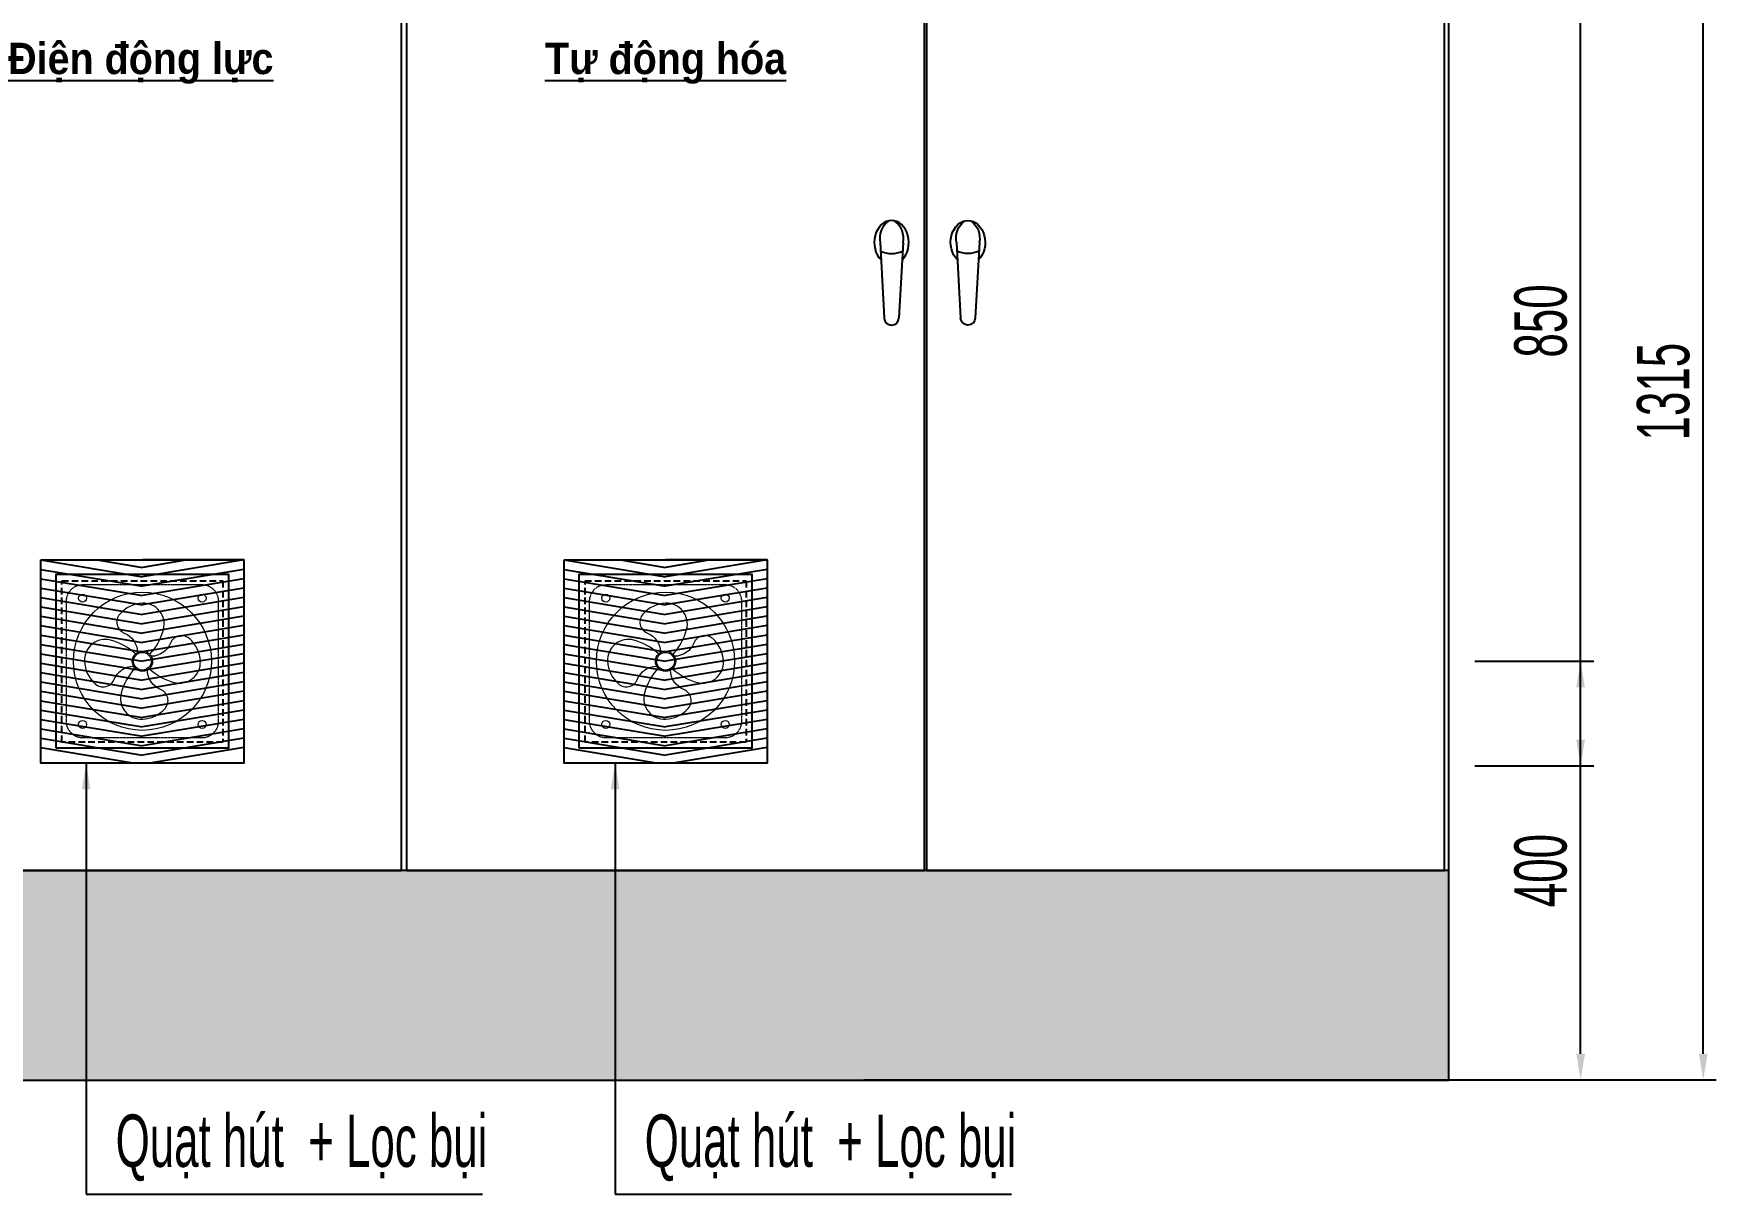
# Model space of a CAD drawing. Header units: millimetres. Extents: x 6750 to 121550, y -28210 to 66060.
# Drawn here: x 35143 to 36751, y 63222 to 64331 of the extents above; entities that cross this region are included whole.
import ezdxf

# ---------------------------------------------------------------- set-up
doc = ezdxf.new("R2010")
doc.units = ezdxf.units.MM
for name, pattern in [('CENTER', [2, 1.25, -0.25, 0.25, -0.25]), ('DASHED2', [0.375, 0.25, -0.125]), ('HIDDEN', [0.375, 0.25, -0.125])]:
    doc.linetypes.add(name, pattern=pattern)
for name, color, linetype, lineweight in [('CHANGE', 4, 'Continuous', 0), ('DN.1. NET LIEN MANH', 7, 'Continuous', 40), ('FRAME', 3, 'Continuous', 0), ('TBK', 1, 'Continuous', 0)]:
    doc.layers.add(name, color=color, linetype=linetype, lineweight=lineweight)
doc.layers.add('M.702.Ghi chu', color=3, linetype='Continuous')
doc.layers.add('TRUC', color=8, linetype='CENTER')
doc.styles.add('PM', font='arial.ttf', dxfattribs={"width": 0.6})
doc.dimstyles.new('MK-1.20 CK', dxfattribs={"dimscale": 25, "dimtxt": 2, "dimasz": 1, "dimexe": 0.5, "dimexo": 1, "dimgap": 0.5, "dimtad": 1, "dimdec": 0, "dimrnd": 0.0001, "dimtxsty": 'PM', "dimcen": 0, "dimdle": 1, "dimclrd": 251, "dimclre": 251, "dimclrt": 256, "dimadec": 4, "dimazin": 2, "dimtfac": 0.333333, "dimtdec": 0, "dimtix": 1, "dimtmove": 2, "dimatfit": 3, "dimtvp": 1, "dimarcsym": 0})
doc.dimstyles.new('MK-1.20 CK$0', dxfattribs={"dimscale": 25, "dimtxt": 2, "dimasz": 1, "dimexe": 0.5, "dimexo": 1, "dimgap": 0.5, "dimtad": 1, "dimrnd": 0.0001, "dimtxsty": 'PM', "dimcen": 0, "dimdle": 1, "dimclrd": 251, "dimclre": 251, "dimclrt": 256, "dimadec": 4, "dimazin": 2, "dimtfac": 0.333333, "dimtix": 1, "dimtmove": 2, "dimatfit": 3, "dimtvp": 1, "dimarcsym": 0})

# ---------------------------------------------------------------- blocks, each defined once
blk = doc.blocks.new('das123d1sa3d21as3d21qw')
at = {"layer": 'TRUC', "linetype": 'ByBlock'}
for p, q in [((15654.4, 3735.4), (15658.4, 3663.4)), ((15676.4, 3735.4), (15672.4, 3663.4))]:
    blk.add_line(p, q, dxfattribs=at)
for centre, radius, start, end in [((15674.7, 3739.5), 20.6, 126.9994, 191.505), ((15656.2, 3739.5), 20.6, 348.495, 53.0006), ((15665.4, 3749.9), 25, 245.0509, 294.9491), ((15665.4, 3663.4), 7, 180, 0)]:
    blk.add_arc(centre, radius, start, end, dxfattribs=at)
blk.add_ellipse((15665.4, 3735.4), major_axis=(0, 21), ratio=0.785714, start_param=3.798505, end_param=8.767865, dxfattribs=at)
blk = doc.blocks.new('FAN 120x120')
at = {"layer": 'CHANGE', "linetype": 'HIDDEN'}
blk.add_lwpolyline([(13, -60), (107, -60, 0.414214), (120, -47), (120, 47, 0.414214), (107, 60), (13, 60, 0.414214), (0, 47), (0, -47, 0.414214)], format="xyb", close=True, dxfattribs=at)
at = {"layer": 'CHANGE', "linetype": 'ByBlock'}
for centre, radius in [((60, 0), 54.3), ((13, 49.6), 3.13), ((107, 49.6), 3.13), ((13, -49.6), 3.13), ((107, -49.6), 3.13)]:
    blk.add_circle(centre, radius, dxfattribs=at)
at = {"layer": 'TBK'}
for points in [[(65.9, 5.5, 0.119029), (76.6, 25, 0.508156), (60, 45.6, 0.202223), (42.2, 37.1, 0.51782), (45.7, 22.2, -0.301104), (56.1, 7)], [(54.5, 5.9, 0.119029), (35, 16.6, 0.508156), (14.4, 0, 0.202223), (22.9, -17.8, 0.51782), (37.8, -14.3, -0.301104), (53, -3.9)], [(65.5, -5.9, 0.119029), (85, -16.6, 0.508156), (105.6, 0, 0.202223), (97.1, 17.8, 0.51782), (82.2, 14.3, -0.301104), (67, 3.9)], [(54.1, -5.5, 0.119029), (43.4, -25, 0.508156), (60, -45.6, 0.202223), (77.8, -37.1, 0.51782), (74.3, -22.2, -0.301104), (63.9, -7)]]:
    blk.add_lwpolyline(points, format="xyb", dxfattribs=at)
for radius in [8, 6.94]:
    blk.add_circle((60, 0), radius, dxfattribs=at)
blk = doc.blocks.new('quat 325x325')
at = {"color": 3}
for p, q in [((-245242.3, 906267.9), (-245079.8, 906240.9)), ((-245152, 906267.9), (-245079.8, 906255.9)), ((-244917.3, 906267.9), (-245079.8, 906267.9)), ((-244917.3, 906267.9), (-245079.8, 906240.9)), ((-245007.7, 906267.9), (-245079.8, 906255.9)), ((-245242.3, 906252.9), (-245079.8, 906225.9)), ((-245242.3, 906237.9), (-245079.8, 906210.9)), ((-244917.3, 906252.9), (-245079.8, 906225.9)), ((-244917.3, 906237.9), (-245079.8, 906210.9)), ((-245242.3, 906222.9), (-245079.8, 906195.9)), ((-245242.3, 906207.9), (-245079.8, 906180.9)), ((-244917.3, 906222.9), (-245079.8, 906195.9)), ((-244917.3, 906207.9), (-245079.8, 906180.9)), ((-245242.3, 906192.9), (-245079.8, 906165.9)), ((-244917.3, 906192.9), (-245079.8, 906165.9)), ((-245242.3, 906177.9), (-245079.8, 906150.9)), ((-245242.3, 906162.9), (-245079.8, 906135.9)), ((-244917.3, 906177.9), (-245079.8, 906150.9)), ((-244917.3, 906162.9), (-245079.8, 906135.9)), ((-245242.3, 906147.9), (-245079.8, 906120.9)), ((-245242.3, 906132.9), (-245079.8, 906105.9)), ((-244917.3, 906147.9), (-245079.8, 906120.9)), ((-244917.3, 906132.9), (-245079.8, 906105.9)), ((-245242.3, 906117.9), (-245079.8, 906090.9)), ((-245242.3, 906102.9), (-245079.8, 906075.9)), ((-244917.3, 906117.9), (-245079.8, 906090.9)), ((-244917.3, 906102.9), (-245079.8, 906075.9)), ((-245242.3, 906087.9), (-245079.8, 906060.9)), ((-244917.3, 906087.9), (-245079.8, 906060.9)), ((-245242.3, 906072.9), (-245079.8, 906045.9)), ((-245242.3, 906057.9), (-245079.8, 906030.9)), ((-244917.3, 906072.9), (-245079.8, 906045.9)), ((-244917.3, 906057.9), (-245079.8, 906030.9)), ((-245242.3, 906042.9), (-245079.8, 906015.9)), ((-245242.3, 906027.9), (-245079.8, 906000.9)), ((-244917.3, 906042.9), (-245079.8, 906015.9)), ((-244917.3, 906027.9), (-245079.8, 906000.9)), ((-245242.3, 906012.9), (-245079.8, 905985.9)), ((-245242.3, 905997.9), (-245079.8, 905970.9)), ((-244917.3, 906012.9), (-245079.8, 905985.9)), ((-244917.3, 905997.9), (-245079.8, 905970.9)), ((-245242.3, 905982.9), (-245079.8, 905955.9)), ((-245242.3, 905967.9), (-245091.8, 905942.9)), ((-244917.3, 905982.9), (-245079.8, 905955.9)), ((-244917.3, 905967.9), (-245067.9, 905942.9))]:
    blk.add_line(p, q, dxfattribs=at)
blk.add_lwpolyline([(-245242.3, 906267.9), (-244917.3, 906267.9), (-244917.3, 905942.9), (-245242.3, 905942.9)], close=True, dxfattribs=at)
blk.add_lwpolyline([(-245218.4, 905967.3), (-244941.3, 905967.3), (-244941.3, 906244.5), (-245218.4, 906244.5)], close=True)
at = {"layer": 'FRAME', "xscale": 2.033931933606192, "yscale": 2.033931933606192, "zscale": 2.033931933606192}
blk.add_blockref('FAN 120x120', (-245201.9, 906105.9), dxfattribs=at)
blk = doc.blocks.new('FKL6621.230 - FRONT')
at = {"color": 7, "xscale": 0.3569230769230769, "yscale": 0.3569230769230769, "zscale": 0.3569230769230769}
blk.add_blockref('quat 325x325', (94166.85, -324612.33), dxfattribs=at)
blk = doc.blocks.new('ljashdkjahsdjkahsd')
at = {"color": 1, "linetype": 'DASHED2', "ltscale": 15}
blk.add_lwpolyline([(4077.46, 3177.21), (4169.46, 3177.21), (4169.46, 3085.21), (4077.46, 3085.21)], close=True, dxfattribs=at)
blk.add_blockref('FKL6621.230 - FRONT', (-2568.74, 4333.62))
blk = doc.blocks.new('*D95')
at = {"color": 3, "lineweight": -2, "transparency": 16777216}
for p, q in [((36520.5, 63731.6), (36634, 63731.6)), ((36621.5, 63356.6), (36621.5, 63706.6)), ((36520.5, 63331.6), (36634, 63331.6))]:
    blk.add_line(p, q, dxfattribs=at)
at = {"color": 3, "transparency": 16777216}
for points in [[(36617.4, 63706.6), (36625.7, 63706.6), (36621.5, 63731.6)], [(36617.4, 63356.6), (36625.7, 63356.6), (36621.5, 63331.6)]]:
    blk.add_solid(points, dxfattribs=at)
at = {"layer": 'Defpoints', "color": 0, "transparency": 16777216}
for p in [(36495.5, 63731.6), (36621.5, 63731.6), (36495.5, 63331.6)]:
    blk.add_point(p, dxfattribs=at)
at = {"transparency": 16777216, "insert": (36583.5, 63531.6), "char_height": 50, "attachment_point": 5, "rotation": 90, "style": 'PM'}
blk.add_mtext('\\A1;400', dxfattribs=at)
blk = doc.blocks.new('*D96')
at = {"color": 3, "lineweight": -2, "transparency": 16777216}
for p, q in [((36371.5, 64481.6), (36634, 64481.6)), ((36621.5, 63656.6), (36621.5, 64456.6)), ((36520.5, 63631.6), (36634, 63631.6))]:
    blk.add_line(p, q, dxfattribs=at)
at = {"color": 3, "transparency": 16777216}
for points in [[(36617.4, 64456.6), (36625.7, 64456.6), (36621.5, 64481.6)], [(36617.4, 63656.6), (36625.7, 63656.6), (36621.5, 63631.6)]]:
    blk.add_solid(points, dxfattribs=at)
at = {"layer": 'Defpoints', "color": 0, "transparency": 16777216}
for p in [(36346.5, 64481.6), (36621.5, 64481.6), (36495.5, 63631.6)]:
    blk.add_point(p, dxfattribs=at)
at = {"transparency": 16777216, "insert": (36583.5, 64056.6), "char_height": 50, "attachment_point": 5, "rotation": 90, "style": 'PM'}
blk.add_mtext('\\A1;850', dxfattribs=at)
blk = doc.blocks.new('*D127')
at = {"color": 3, "lineweight": -2, "transparency": 16777216}
for p, q in [((36646.5, 64646.6), (36751.2, 64646.6)), ((36738.7, 63356.6), (36738.7, 64621.6)), ((35936.4, 63331.6), (36751.2, 63331.6))]:
    blk.add_line(p, q, dxfattribs=at)
at = {"color": 3, "transparency": 16777216}
for points in [[(36734.6, 64621.6), (36742.9, 64621.6), (36738.7, 64646.6)], [(36734.6, 63356.6), (36742.9, 63356.6), (36738.7, 63331.6)]]:
    blk.add_solid(points, dxfattribs=at)
at = {"layer": 'Defpoints', "color": 0, "transparency": 16777216}
for p in [(36621.5, 64646.6), (36738.7, 64646.6), (35911.4, 63331.6)]:
    blk.add_point(p, dxfattribs=at)
at = {"transparency": 16777216, "insert": (36700.7, 63989.1), "char_height": 50, "attachment_point": 5, "rotation": 90, "style": 'PM'}
blk.add_mtext('1315', dxfattribs=at)

msp = doc.modelspace()

# ---------------------------------------------------------------- hatches: boundary and pattern name
h = msp.add_hatch(color=8)
h.dxf.hatch_style = 1
h.paths.add_polyline_path([(33995.481, 63331.552), (36495.481, 63331.552), (36495.481, 63531.552), (33995.481, 63531.552)])

# ---------------------------------------------------------------- linework, layer by layer
for points in [[(33995.481, 63331.552), (36495.481, 63331.552), (36495.481, 64931.552), (33995.481, 64931.552)], [(34999.481, 64931.552), (34999.481, 63531.552), (35494.481, 63531.552), (35494.481, 64931.552)], [(35499.481, 64931.552), (35499.481, 63531.552), (35994.481, 63531.552), (35994.481, 64931.552)], [(35996.481, 64931.552), (35996.481, 63531.552), (36491.481, 63531.552), (36491.481, 64931.552)], [(33995.481, 63331.552), (36495.481, 63331.552), (36495.481, 63531.552), (33995.481, 63531.552)]]:
    msp.add_lwpolyline(points, close=True)

# ---------------------------------------------------------------- block references
at = {"xscale": 1.673584205949486, "yscale": 1.673584205949486, "zscale": 1.673584205949486}
for p in [(28346.029, 58490.892), (28846.029, 58490.892)]:
    msp.add_blockref('ljashdkjahsdjkahsd', p, dxfattribs=at)
at = {"layer": 'DN.1. NET LIEN MANH'}
msp.add_blockref('das123d1sa3d21as3d21qw', (20297.582, 60396.124), dxfattribs=at)
at = {"layer": 'DN.1. NET LIEN MANH', "xscale": -1}
msp.add_blockref('das123d1sa3d21as3d21qw', (51701.354, 60396.124), dxfattribs=at)

# ---------------------------------------------------------------- texts
at = {"char_height": 50, "attachment_point": 7, "style": 'PM'}
for insert in [(35221.44, 63234.873), (35727.037, 63234.873)]:
    msp.add_mtext('Quạt hút  + Lọc bụi', dxfattribs=dict(at, insert=insert))
at = {"layer": 'M.702.Ghi chu', "ltscale": 100, "char_height": 30, "attachment_point": 2, "style": 'PM'}
for s, insert in [('\\A1;{\\fArial|b1|i0|c0|p34;\\W0.9;\\LĐiện động lực}', (35245.481, 64322.394)), ('\\A1;{\\fArial|b1|i0|c0|p34;\\W0.9;\\LTự động hóa}', (35746.981, 64322.394))]:
    msp.add_mtext(s, dxfattribs=dict(at, insert=insert))

# ---------------------------------------------------------------- dimensions: what is measured, and where the dimension line sits
for base, p1, p2, picture, middle in [((36738.745, 64646.552), (35911.421, 63331.552), (36621.525, 64646.552), '*D127', (36700.7, 63989.052)), ((36621.525, 64481.552), (36495.481, 63631.552), (36346.481, 64481.552), '*D96', (36583.496, 64056.552)), ((36621.525, 63731.552), (36495.481, 63331.552), (36495.481, 63731.552), '*D95', (36583.496, 63531.552))]:
    dim = msp.add_linear_dim(base=base, p1=p1, p2=p2, angle=90, dimstyle='MK-1.20 CK$0', override={"dimclrd": 3, "dimclre": 3})
    dim.commit()
    dim.dimension.update_dxf_attribs({"geometry": picture, "text_midpoint": middle})

# ---------------------------------------------------------------- leaders
at = {"annotation_type": 0, "has_hookline": 1, "hookline_direction": 0, "text_width": 350.668}
for points in [[(35193.203, 63634.174), (35193.203, 63222.373), (35208.94, 63222.373)], [(35698.8, 63634.174), (35698.8, 63222.373), (35714.537, 63222.373)]]:
    msp.add_leader(points, dimstyle='MK-1.20 CK', override={"dimclrd": 3, "dimclre": 3}, dxfattribs=at)

doc.saveas('drawing.dxf')
